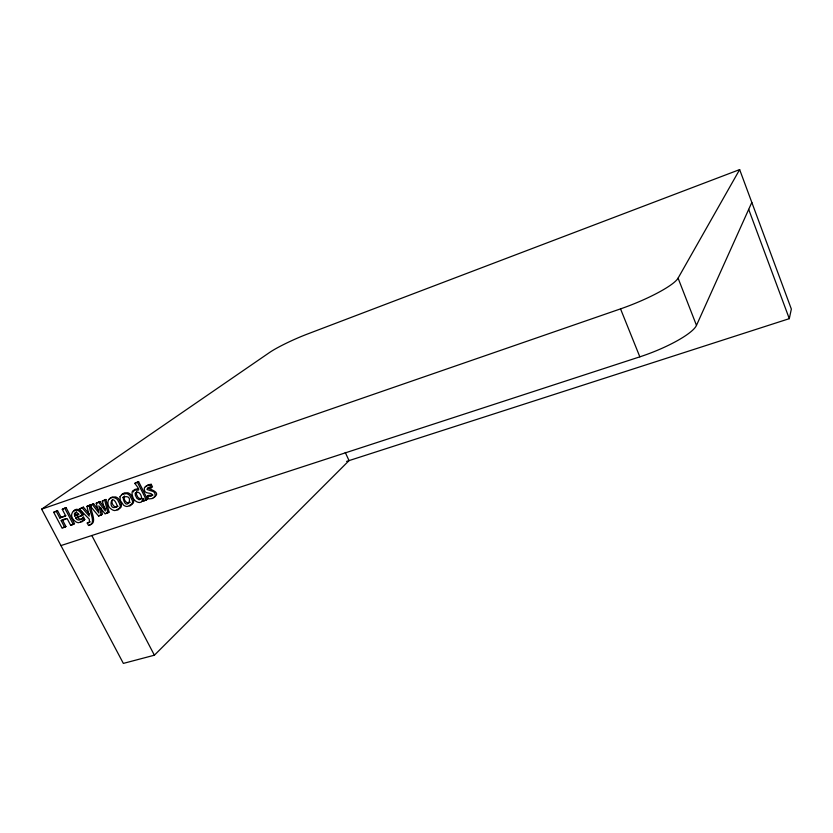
<?xml version="1.0" encoding="UTF-8"?>
<svg xmlns="http://www.w3.org/2000/svg" width="833" height="833" viewBox="0 0 833 833"><rect width="100%" height="100%" fill="white"/><g stroke="black" fill="none" stroke-linecap="round" stroke-linejoin="round"><path stroke-width="1.25" d="M142.839 499.269C141.662 505.808 133.145 501.268 132.645 496.478C128.688 482.963 146.296 497.468 134.759 483.4L138.601 481.63L147.556 499.259L143.724 501.029L142.839 499.269L143.942 498.426M346.59 461.399L789.299 318.664L791.35 309.064L739.652 169.599L306.992 334.21A30.79 3.374 -24.4 0 0 269.673 352.421L41.65 509.15L123.357 663.401L154.386 655.207L349.048 460.607L345.247 452.434M133.28 491.918L134.811 489.44L137.684 488.836M152.928 495.094L148.524 495.364L147.42 496.218L148.805 498.936L152.179 498.55L154.532 497.103L155.271 495.708L154.823 493.198L153.584 491.637L147.243 489.585L147.67 488.117L151.387 487.732L152.491 486.899L151.189 484.306L148.253 484.733L145.608 486.784M153.282 497.697C161.841 492.855 151.71 489.919 148.212 488.211L148.368 487.711M60.944 545.584L639.838 356.836A51.438 11.277 -21.6 0 0 696.482 325.38L751.824 202.419M143.734 499.54L141.662 501.57M136.685 491.855L136.425 494.354L138.018 497.488L140.215 498.905L142.183 498.238M41.65 509.15L620.533 308.876A51.885 9.33 -22 0 0 678.083 278.139L739.652 169.599M112.288 500.123C110.654 503.153 114.6 509.088 118.088 506.329M124.45 495.999C122.774 499.05 126.772 505.027 130.281 502.237M73.294 511.389C76.209 506.683 82.342 510.816 83.373 514.95L75.709 518.001C77.563 521.854 81.717 519.584 83.581 517.147L84.789 519.469L80.686 521.822M83.154 517.814L83.581 517.147M109.435 499.05L112.08 497.041L115.589 496.937A6.05 4.634 49.6 0 1 118.755 498.957L121.337 504.007A6.352 4.863 49.5 0 1 120.879 507.391L117.068 509.661M121.576 494.927L124.263 492.897L127.803 492.782A6.081 4.686 49.5 0 1 130.979 494.823L133.572 499.904A6.383 4.915 49.4 0 1 133.093 503.299L129.24 505.6M84.789 519.469L82.446 521.552L78.427 522.707A5.456 4.092 49.7 0 1 75.303 521.385C65.463 513.888 78.031 503.798 82.196 515.814M143.724 501.029L144.838 500.175M147.108 489.054L148.212 488.211M147.42 496.218L151.023 496.312L152.47 494.989C151.033 491.855 144.88 494.531 144.317 489.908C143.411 486.649 147.41 484.931 150.075 485.15L151.189 484.306M101.324 515.179L98.794 505.902L105.114 513.919L109.019 512.139L105.895 499.477L102.261 501.164L105.364 510.952L98.71 502.372L96.222 503.226L98.929 513.076L92.411 504.517L89.735 505.433L98.606 516.085L102.469 514.325L100.741 507.578M98.606 516.085L99.762 515.231M98.533 510.15L93.577 503.673L89.579 505.485C88.288 510.223 97.44 524.113 88.537 525.508L87.236 523.03L90.276 521.843M134.759 483.4L138.601 481.63M61.194 520.667L67.171 518.647L70.722 525.404L74.512 523.665L66.078 507.599L62.277 509.338L65.745 515.95L59.778 517.98L56.3 511.389L53.708 512.274L62.152 528.268L65.922 526.529L62.381 519.813L61.194 520.667L64.745 527.393M102.261 501.164L105.895 499.477M70.722 525.404L74.512 523.665M98.71 502.372L99.877 501.528L105.666 508.932M92.411 504.517L93.577 503.673M75.709 518.001L82.29 515.315M96.222 503.226L99.877 501.528M87.236 523.03L89.443 522.291L89.298 519.178L79.354 508.963L82.228 507.984L89.235 516.137L86.976 506.36L90.745 504.631M74.658 515.991L78.708 514.627L77.157 512.722L75.366 512.524L74.366 513.742L74.658 515.991L78.875 514.117M82.228 507.984L83.394 507.141L89.402 514.023M79.354 508.963L83.394 507.141M59.778 517.98L65.745 515.512M62.277 509.338L66.078 507.599M53.708 512.274L57.498 510.546L60.965 517.126M56.3 511.389L57.498 510.546M76.553 511.67L75.543 512.889L75.834 515.138M82.613 518.365L79.958 519.334L76.886 517.137M148.774 487.284L149.419 486.961M86.976 506.36L89.579 505.485M62.381 519.813L65.963 518.605M63.329 527.404L65.922 526.529M106.26 513.055L109.019 512.139M145.744 499.862L147.556 499.259M89.693 524.644C98.252 523.478 89.902 510.285 90.953 505.818M64.88 508.442L73.335 524.53M91.828 535.515L154.386 655.207M82.415 518.011L83.623 520.333M137.476 482.463L146.452 500.112M150.075 485.15L151.387 487.732M620.533 308.876L639.838 356.836M678.083 278.139L696.482 325.38M748.69 209.385L789.299 318.664M120.202 504.86L117.609 499.81A6.06 4.634 49.6 0 0 114.444 497.78C106.926 495.677 105.874 506.079 111.393 509.192A6.112 4.675 49.5 0 0 114.756 510.556L118.234 509.754L119.744 508.245A6.362 4.863 49.5 0 0 120.202 504.86M104.739 500.321L107.884 512.993M120.014 496.77L120.296 500.435L123.534 505.121A6.143 4.727 49.4 0 0 126.928 506.495L130.448 505.673L131.978 504.152A6.393 4.925 49.4 0 0 132.447 500.758L129.854 495.666A6.091 4.696 49.5 0 0 126.668 493.625L121.993 494.25L120.014 496.77M135.31 493.178L135.31 495.198L136.904 498.342L139.101 499.758L141.069 499.092C142.891 496.093 138.111 489.419 135.31 493.178M117.38 506.204C106.968 513.513 111.122 488.679 117.38 506.204M123.024 497.311C126.147 514.607 135.852 492.74 123.024 497.311"/></g></svg>
